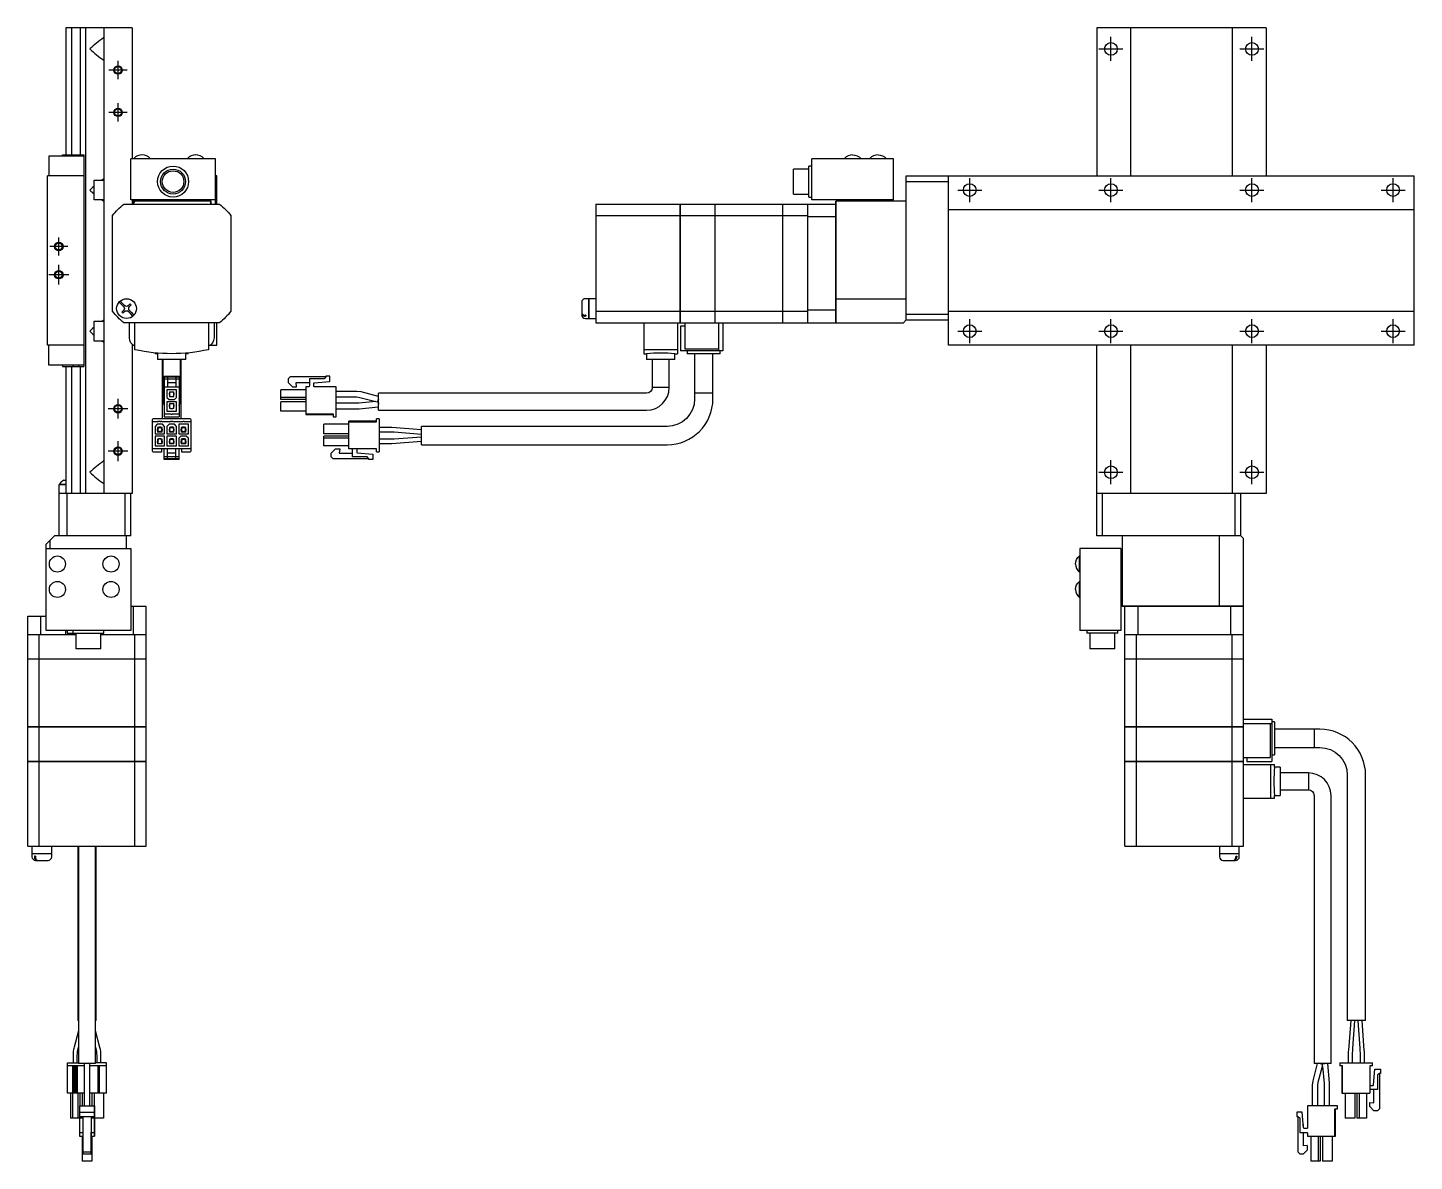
# Model space of a CAD drawing. Extents: x 0 to 999, y -8 to 586.
# Drawn here: x 507.3 to 998.6, y 98.1 to 499.7 of the extents above; entities that cross this region are included whole.
import ezdxf

# ---------------------------------------------------------------- set-up
doc = ezdxf.new("R2010")
doc.units = 0
doc.header["$LTSCALE"] = 0.5
doc.linetypes.add('CENTER', pattern=[50.8, 31.75, -6.35, 6.35, -6.35])
for name, color, linetype in [('MSM_CENTER', 1, 'CENTER'), ('MSM_CONTINUOUS', 7, 'CONTINUOUS'), ('MSM_NARROW', 5, 'CONTINUOUS')]:
    doc.layers.add(name, color=color, linetype=linetype)

msp = doc.modelspace()

# ---------------------------------------------------------------- linework, layer by layer
at = {"layer": 'MSM_CENTER'}
for p, q in [((891.1, 487.9), (891.1, 496.4)), ((941.1, 487.9), (941.1, 496.4)), ((886.85, 492.15), (895.35, 492.15)), ((936.85, 492.15), (945.35, 492.15)), ((539.33, 481.42), (539.33, 487.88)), ((542.55, 484.65), (536.1, 484.65)), ((539.33, 466.42), (539.33, 472.88)), ((542.55, 469.65), (536.1, 469.65)), ((836.85, 442.15), (845.35, 442.15)), ((841.1, 437.9), (841.1, 446.4)), ((886.85, 442.15), (895.35, 442.15)), ((891.1, 437.9), (891.1, 446.4)), ((936.85, 442.15), (945.35, 442.15)), ((941.1, 437.9), (941.1, 446.4)), ((986.85, 442.15), (995.35, 442.15)), ((991.1, 437.9), (991.1, 446.4)), ((518.33, 418.92), (518.33, 425.38)), ((521.55, 422.15), (515.1, 422.15)), ((518.33, 408.65), (518.33, 415.65)), ((521.83, 412.15), (514.83, 412.15)), ((841.1, 387.9), (841.1, 396.4)), ((891.1, 387.9), (891.1, 396.4)), ((941.1, 387.9), (941.1, 396.4)), ((991.1, 387.9), (991.1, 396.4)), ((836.85, 392.15), (845.35, 392.15)), ((886.85, 392.15), (895.35, 392.15)), ((936.85, 392.15), (945.35, 392.15)), ((986.85, 392.15), (995.35, 392.15)), ((542.83, 364.65), (535.83, 364.65)), ((539.33, 361.15), (539.33, 368.15)), ((542.83, 349.65), (535.83, 349.65)), ((539.33, 346.15), (539.33, 353.15)), ((891.1, 337.9), (891.1, 346.4)), ((941.1, 337.9), (941.1, 346.4)), ((886.85, 342.15), (895.35, 342.15)), ((936.85, 342.15), (945.35, 342.15))]:
    msp.add_line(p, q, dxfattribs=at)
at = {"layer": 'MSM_CONTINUOUS'}
for p, q in [((520.83, 499.65), (520.83, 454.65)), ((544.33, 499.65), (520.83, 499.65)), ((522.79, 499.65), (522.79, 454.65)), ((525.86, 499.65), (525.86, 454.65)), ((527.83, 499.65), (527.83, 334.65)), ((534.33, 499.65), (534.33, 334.65)), ((544.33, 499.65), (544.33, 453.15)), ((886.1, 499.65), (886.1, 447.15)), ((946.1, 499.65), (886.1, 499.65)), ((898.1, 499.65), (898.1, 447.15)), ((934.1, 499.65), (934.1, 447.15)), ((946.1, 499.65), (946.1, 447.15)), ((534.33, 495.89), (534.2, 496.05)), ((534.33, 488.41), (534.2, 488.25)), ((514.83, 454.15), (514.83, 447.15)), ((527.23, 454.15), (514.83, 454.15)), ((519.63, 454.65), (527.23, 454.65)), ((519.63, 454.15), (519.63, 454.65)), ((523.3, 454.15), (523.3, 454.65)), ((525.35, 454.15), (525.35, 454.65)), ((527.23, 454.65), (527.23, 447.15)), ((543.83, 438.65), (543.83, 453.15)), ((573.83, 453.15), (543.83, 453.15)), ((544.98, 453.31), (550.68, 453.31)), ((544.98, 453.31), (544.98, 453.15)), ((550.68, 453.15), (550.68, 453.31)), ((563.98, 453.31), (569.68, 453.31)), ((563.98, 453.31), (563.98, 453.15)), ((569.68, 453.15), (569.68, 453.31)), ((573.83, 437.15), (573.83, 453.15)), ((814.1, 453.15), (785.1, 453.15)), ((785.1, 438.65), (785.1, 453.15)), ((796.75, 453.31), (802.45, 453.31)), ((796.75, 453.31), (796.75, 453.15)), ((802.45, 453.15), (802.45, 453.31)), ((805.75, 453.31), (811.45, 453.31)), ((805.75, 453.31), (805.75, 453.15)), ((811.45, 453.15), (811.45, 453.31)), ((814.1, 438.65), (814.1, 453.15)), ((527.33, 447.15), (514.33, 447.15)), ((514.33, 387.15), (514.33, 447.15)), ((527.33, 387.15), (527.33, 447.15)), ((574.33, 447.15), (573.83, 447.15)), ((574.33, 437.15), (574.33, 447.15)), ((778.6, 440.73), (778.6, 449.58)), ((784.1, 449.58), (778.6, 449.58)), ((784.1, 439.65), (784.1, 450.65)), ((785.1, 450.65), (784.1, 450.65)), ((818.6, 396.15), (818.6, 447.15)), ((818.6, 447.15), (998.6, 447.15)), ((833.6, 387.15), (833.6, 447.15)), ((998.6, 387.15), (998.6, 447.15)), ((530.83, 438.65), (530.83, 445.65)), ((530.83, 445.65), (534.33, 445.65)), ((534.33, 445.89), (534.2, 446.05)), ((818.6, 445.15), (833.6, 445.15)), ((534.33, 438.65), (530.83, 438.65)), ((534.33, 438.41), (534.2, 438.25)), ((573.83, 438.65), (543.83, 438.65)), ((544.33, 438.65), (544.33, 437.15)), ((544.83, 437.65), (544.33, 437.15)), ((544.83, 438.65), (544.83, 437.15)), ((545.33, 438.15), (544.83, 437.65)), ((545.33, 438.65), (545.33, 438.15)), ((572.33, 438.15), (545.33, 438.15)), ((547.83, 438.65), (547.83, 438.15)), ((550.33, 438.65), (550.33, 438.15)), ((564.33, 438.65), (564.33, 438.15)), ((566.83, 438.65), (566.83, 438.15)), ((569.33, 438.65), (569.33, 438.15)), ((572.23, 437.15), (572.23, 438.15)), ((572.33, 437.15), (572.33, 438.15)), ((778.6, 440.73), (784.1, 440.73)), ((784.1, 439.65), (785.1, 439.65)), ((814.1, 438.65), (785.1, 438.65)), ((818.6, 438.15), (793.6, 438.15)), ((793.6, 438.15), (793.6, 395.15)), ((793.7, 403.65), (793.7, 438.15)), ((796.71, 438.65), (796.71, 438.15)), ((798.15, 438.65), (798.15, 438.15)), ((801.04, 438.65), (801.04, 438.15)), ((802.48, 438.65), (802.48, 438.15)), ((805.71, 438.65), (805.71, 438.15)), ((807.15, 438.65), (807.15, 438.15)), ((810.04, 438.65), (810.04, 438.15)), ((811.48, 438.65), (811.48, 438.15)), ((537.33, 399.18), (537.33, 433.12)), ((541.35, 437.15), (575.3, 437.15)), ((579.33, 433.12), (579.33, 399.18)), ((708.6, 437.15), (738.55, 437.15)), ((708.6, 437.15), (708.6, 395.15)), ((708.6, 433.12), (738.55, 433.12)), ((738.55, 395.15), (738.55, 437.15)), ((738.55, 437.1), (738.6, 437.1)), ((738.55, 432.87), (738.6, 432.87)), ((738.6, 437.15), (750.85, 437.15)), ((738.6, 395.15), (738.6, 437.15)), ((738.6, 433.12), (750.85, 433.12)), ((750.85, 395.15), (750.85, 437.15)), ((750.85, 437.1), (750.9, 437.1)), ((750.85, 432.87), (750.9, 432.87)), ((750.9, 437.15), (774.85, 437.15)), ((750.9, 395.15), (750.9, 437.15)), ((750.9, 433.12), (774.85, 433.12)), ((774.85, 395.15), (774.85, 437.15)), ((774.85, 437.1), (774.9, 437.1)), ((774.85, 432.87), (774.9, 432.87)), ((774.9, 437.15), (793.6, 437.15)), ((774.9, 395.15), (774.9, 437.15)), ((774.9, 433.12), (783.6, 433.12)), ((783.6, 437.15), (783.6, 395.15)), ((793.6, 432.65), (783.6, 432.65)), ((998.6, 435.15), (833.6, 435.15)), ((706.05, 403.65), (704.9, 403.65)), ((706.05, 403.65), (706.05, 396.65)), ((706.1, 403.6), (706.05, 403.6)), ((706.1, 403.65), (706.1, 396.65)), ((708.6, 403.65), (706.1, 403.65)), ((793.6, 403.68), (793.69, 403.64)), ((793.69, 403.64), (793.7, 403.65)), ((793.69, 395.16), (793.69, 403.64)), ((793.7, 403.65), (818.6, 403.65)), ((541.26, 400.86), (539.68, 402.44)), ((540.03, 402.8), (541.62, 401.21)), ((540.66, 398.84), (541.26, 399.45)), ((541.02, 398.49), (540.66, 398.84)), ((541.62, 399.09), (541.02, 398.49)), ((543.03, 401.21), (543.63, 401.81)), ((543.69, 398.43), (543.03, 399.09)), ((543.99, 401.46), (543.39, 400.86)), ((543.39, 399.45), (544.05, 398.78)), ((543.63, 401.81), (543.99, 401.46)), ((544.62, 397.51), (543.69, 398.43)), ((544.05, 398.78), (544.97, 397.86)), ((703.6, 402.35), (703.6, 397.95)), ((708.6, 399.18), (738.55, 399.18)), ((738.55, 399.44), (738.6, 399.44)), ((738.6, 399.18), (750.85, 399.18)), ((750.85, 399.44), (750.9, 399.44)), ((750.9, 399.18), (774.85, 399.18)), ((774.85, 399.44), (774.9, 399.44)), ((774.9, 399.18), (783.6, 399.18)), ((783.6, 399.65), (793.6, 399.65)), ((818.6, 398.15), (833.6, 398.15)), ((998.6, 399.15), (833.6, 399.15)), ((530.83, 388.65), (530.83, 395.65)), ((530.83, 395.65), (534.33, 395.65)), ((534.33, 395.89), (534.2, 396.05)), ((575.3, 395.15), (541.35, 395.15)), ((543.33, 389.73), (543.33, 395.15)), ((545.33, 385.58), (545.33, 395.15)), ((571.33, 395.15), (571.33, 385.58)), ((573.33, 395.15), (573.33, 389.73)), ((574.33, 387.15), (574.33, 395.15)), ((705.1, 397.86), (704.9, 397.86)), ((705.1, 397.51), (704.9, 397.51)), ((704.9, 396.65), (706.05, 396.65)), ((705.1, 397.86), (705.1, 397.51)), ((706.05, 396.7), (706.1, 396.7)), ((706.1, 396.65), (708.6, 396.65)), ((708.6, 395.15), (738.55, 395.15)), ((725.6, 395.15), (725.6, 384.16)), ((737.6, 395.15), (737.6, 384.16)), ((738.55, 395.2), (738.6, 395.2)), ((738.6, 395.15), (774.85, 395.15)), ((740.1, 393.95), (738.6, 393.95)), ((738.6, 393.95), (738.6, 385.15)), ((740.1, 395.15), (740.1, 385.75)), ((750.85, 395.2), (750.9, 395.2)), ((752.1, 395.15), (752.1, 385.15)), ((753.6, 395.15), (753.6, 385.15)), ((774.85, 395.2), (774.9, 395.2)), ((774.9, 395.15), (793.6, 395.15)), ((793.69, 395.16), (793.6, 395.25)), ((793.7, 395.15), (793.69, 395.16)), ((793.7, 395.15), (817.6, 395.15)), ((818.6, 396.15), (817.6, 395.15)), ((818.6, 396.15), (833.6, 396.15)), ((534.33, 388.65), (530.83, 388.65)), ((534.33, 388.41), (534.2, 388.25)), ((527.33, 387.15), (514.33, 387.15)), ((514.83, 380.15), (514.83, 387.15)), ((527.23, 387.15), (527.23, 379.65)), ((544.33, 387.5), (544.33, 334.65)), ((544.33, 387.15), (544.8, 387.15)), ((552.51, 384.44), (552.51, 384.15)), ((553.33, 384.15), (552.51, 384.15)), ((553.33, 384.37), (553.33, 382.15)), ((563.33, 382.15), (563.33, 384.37)), ((564.15, 384.15), (563.33, 384.15)), ((564.15, 384.15), (564.15, 384.44)), ((571.85, 387.15), (574.33, 387.15)), ((737.6, 385.58), (725.6, 385.58)), ((725.6, 384.16), (726.6, 384.16)), ((726.6, 384.16), (726.6, 382.15)), ((736.6, 384.16), (737.6, 384.16)), ((736.6, 382.15), (736.6, 384.16)), ((753.6, 385.15), (738.6, 385.15)), ((752.1, 385.75), (740.1, 385.75)), ((741.03, 385.15), (741.03, 384.15)), ((752.67, 384.15), (741.03, 384.15)), ((743.6, 384.15), (743.6, 368.15)), ((750.1, 368.15), (750.1, 384.15)), ((752.67, 384.15), (752.67, 385.15)), ((998.6, 387.15), (833.6, 387.15)), ((886.1, 319.65), (886.1, 387.15)), ((898.1, 387.15), (898.1, 334.65)), ((934.1, 387.15), (934.1, 334.65)), ((946.1, 387.15), (946.1, 334.65)), ((527.23, 380.15), (514.83, 380.15)), ((519.63, 380.15), (519.63, 379.65)), ((519.63, 379.65), (527.23, 379.65)), ((520.83, 379.65), (520.83, 334.65)), ((522.79, 379.65), (522.79, 334.65)), ((523.3, 380.15), (523.3, 379.65)), ((525.35, 380.15), (525.35, 379.65)), ((525.86, 379.65), (525.86, 334.65)), ((563.33, 382.15), (553.33, 382.15)), ((555.08, 361.05), (555.08, 382.15)), ((555.33, 367.15), (555.33, 382.15)), ((561.33, 382.15), (561.33, 367.15)), ((561.58, 382.15), (561.58, 361.05)), ((736.6, 382.15), (726.6, 382.15)), ((728.6, 382.15), (728.6, 372.15)), ((734.6, 372.15), (734.6, 382.15)), ((555.62, 376.25), (561.02, 376.25)), ((555.62, 376.25), (555.62, 361.85)), ((555.62, 375.95), (561.02, 375.95)), ((555.62, 375.25), (561.02, 375.25)), ((556.82, 375.95), (556.82, 372.45)), ((556.82, 373.95), (559.82, 373.95)), ((559.82, 375.95), (559.82, 372.45)), ((561.02, 376.25), (561.02, 361.85)), ((600.3, 375.95), (599.6, 375.25)), ((599.6, 375.25), (599.6, 373.95)), ((599.6, 373.95), (601.1, 372.45)), ((599.6, 373.95), (601.1, 372.45)), ((612.9, 375.95), (600.3, 375.95)), ((602.47, 373.95), (607.15, 373.95)), ((602.6, 372.45), (602.47, 373.95)), ((602.47, 373.95), (607.15, 373.95)), ((607.15, 375.25), (607.15, 372.75)), ((612.4, 375.25), (607.15, 375.25)), ((608.65, 372.75), (608.65, 373.65)), ((608.83, 373.85), (614.4, 374.34)), ((608.83, 373.85), (614.4, 374.34)), ((608.83, 373.85), (609.98, 373.95)), ((608.83, 373.85), (609.98, 373.95)), ((609.98, 373.95), (609.98, 373.95)), ((612.9, 375.95), (612.4, 375.25)), ((612.9, 376.25), (612.9, 375.95)), ((614.4, 376.25), (612.9, 376.25)), ((614.4, 374.34), (614.4, 376.25)), ((555.33, 370.15), (555.08, 370.15)), ((555.62, 372.15), (555.33, 372.15)), ((555.62, 372.45), (561.02, 372.45)), ((556.63, 371.35), (556.63, 368.7)), ((560.03, 371.35), (556.63, 371.35)), ((556.63, 368.7), (557.38, 367.95)), ((557.43, 370.2), (557.43, 369.7)), ((557.58, 370.2), (557.43, 370.2)), ((557.43, 369.7), (557.58, 369.7)), ((557.53, 370.7), (559.13, 370.7)), ((557.53, 370.7), (557.53, 370.2)), ((557.53, 369.7), (557.53, 369.05)), ((557.53, 369.05), (557.85, 369.05)), ((557.58, 370.7), (557.58, 369.33)), ((557.58, 369.33), (557.95, 368.95)), ((557.95, 368.95), (558.7, 368.95)), ((558.7, 368.95), (559.08, 369.33)), ((558.8, 369.05), (559.13, 369.05)), ((559.08, 369.33), (559.08, 370.7)), ((559.08, 370.2), (559.23, 370.2)), ((559.08, 369.7), (559.23, 369.7)), ((559.13, 370.2), (559.13, 370.7)), ((559.13, 369.05), (559.13, 369.7)), ((559.23, 369.7), (559.23, 370.2)), ((559.28, 367.95), (560.03, 368.7)), ((560.03, 368.7), (560.03, 371.35)), ((561.33, 372.15), (561.02, 372.15)), ((561.58, 370.15), (561.33, 370.15)), ((597, 367.95), (597, 371.35)), ((605.9, 371.35), (597, 371.35)), ((605.9, 368.7), (597, 368.7)), ((601.1, 372.45), (602.6, 372.45)), ((601.1, 372.45), (602.6, 372.45)), ((606.85, 372.45), (605.9, 372.45)), ((605.9, 372.45), (605.9, 362.85)), ((616.6, 372.45), (608.95, 372.45)), ((616.6, 361.85), (616.6, 372.45)), ((623.96, 370.83), (616.6, 370.83)), ((616.6, 368.83), (623.96, 368.83)), ((625.47, 370.63), (623.96, 370.83)), ((623.96, 368.83), (624.97, 368.7)), ((624.97, 368.7), (630.65, 367.22)), ((631.6, 369.04), (625.47, 370.63)), ((631.6, 364.15), (631.6, 370.15)), ((726.6, 370.15), (631.6, 370.15)), ((734.6, 372.15), (728.6, 372.15)), ((750.1, 370.15), (743.6, 370.15)), ((556.63, 367.15), (556.63, 363.75)), ((560.03, 367.15), (556.63, 367.15)), ((556.63, 363.75), (560.03, 363.75)), ((557.38, 367.95), (559.28, 367.95)), ((557.58, 366), (557.43, 366)), ((557.43, 366), (557.43, 365.5)), ((557.43, 365.5), (557.58, 365.5)), ((557.53, 366.5), (559.13, 366.5)), ((557.53, 366.5), (557.53, 366)), ((557.53, 365.5), (557.53, 364.85)), ((557.53, 364.85), (557.85, 364.85)), ((557.58, 366.5), (557.58, 365.13)), ((557.58, 365.13), (557.95, 364.75)), ((557.95, 364.75), (558.7, 364.75)), ((558.7, 364.75), (559.08, 365.13)), ((558.8, 364.85), (559.13, 364.85)), ((559.08, 365.13), (559.08, 366.5)), ((559.08, 366), (559.23, 366)), ((559.08, 365.5), (559.23, 365.5)), ((559.13, 366), (559.13, 366.5)), ((559.13, 364.85), (559.13, 365.5)), ((559.23, 365.5), (559.23, 366)), ((560.03, 363.75), (560.03, 367.15)), ((605.9, 367.95), (597, 367.95)), ((605.9, 367.95), (597, 367.95)), ((597, 363.75), (597, 367.15)), ((605.9, 367.15), (597, 367.15)), ((605.9, 363.75), (597, 363.75)), ((605.9, 363.75), (597, 363.75)), ((624.5, 366.63), (616.6, 366.63)), ((616.6, 364.63), (624.5, 364.63)), ((624.6, 366.63), (624.5, 366.63)), ((624.5, 364.63), (624.79, 364.64)), ((630.65, 367.22), (624.6, 366.63)), ((624.79, 364.64), (631.6, 365.3)), ((630.65, 367.22), (631.38, 367.16)), ((631.6, 368), (631.38, 367.16)), ((631.41, 367.29), (631.38, 367.16)), ((631.38, 367.16), (631.41, 367.29)), ((631.41, 367.29), (631.6, 368)), ((631.5, 367.3), (631.41, 367.29)), ((631.5, 367.3), (631.6, 366.3)), ((631.6, 364.15), (726.6, 364.15)), ((551.43, 360.75), (551.43, 349.75)), ((553.33, 360.05), (551.43, 360.05)), ((564.93, 361.05), (551.73, 361.05)), ((553.18, 359.15), (552.43, 358.4)), ((555.08, 359.15), (553.18, 359.15)), ((553.88, 360.05), (553.83, 360.05)), ((554.43, 360.05), (554.38, 360.05)), ((557.8, 360.05), (554.93, 360.05)), ((555.83, 358.4), (555.08, 359.15)), ((555.62, 362.85), (558.08, 362.85)), ((555.62, 361.85), (561.02, 361.85)), ((557.38, 359.15), (556.63, 358.4)), ((559.28, 359.15), (557.38, 359.15)), ((558.35, 360.05), (558.3, 360.05)), ((558.58, 362.85), (561.02, 362.85)), ((562.28, 360.05), (558.85, 360.05)), ((560.03, 358.4), (559.28, 359.15)), ((564.23, 359.15), (560.83, 359.15)), ((560.83, 359.15), (560.83, 355.75)), ((565.23, 360.05), (562.78, 360.05)), ((564.23, 355.75), (564.23, 359.15)), ((565.23, 349.75), (565.23, 360.75)), ((605.9, 362.85), (615.6, 362.85)), ((605.9, 362.85), (615.6, 362.85)), ((605.9, 362.85), (605.9, 362.6)), ((605.9, 362.6), (615.6, 362.6)), ((621.15, 359.15), (612.25, 359.15)), ((612.25, 355.75), (612.25, 359.15)), ((615.6, 362.85), (615.6, 361.85)), ((615.6, 361.85), (616.6, 361.85)), ((615.6, 361.85), (616.6, 361.85)), ((621.15, 350.45), (621.15, 360.3)), ((630.85, 360.3), (621.15, 360.3)), ((621.15, 360.05), (630.85, 360.05)), ((631.85, 361.05), (630.85, 361.05)), ((630.85, 360.05), (630.85, 361.05)), ((631.85, 361.05), (631.85, 349.45)), ((552.43, 358.4), (552.43, 355.75)), ((552.43, 355.75), (555.83, 355.75)), ((552.43, 354.95), (552.43, 351.55)), ((555.83, 354.95), (552.43, 354.95)), ((553.38, 357.4), (553.23, 357.4)), ((553.23, 357.4), (553.23, 356.9)), ((553.23, 356.9), (553.38, 356.9)), ((553.65, 358.05), (553.33, 358.05)), ((553.33, 358.05), (553.33, 357.4)), ((553.33, 356.9), (553.33, 356.4)), ((554.93, 356.4), (553.33, 356.4)), ((553.65, 353.85), (553.33, 353.85)), ((553.33, 353.85), (553.33, 353.2)), ((553.65, 358.05), (553.38, 357.78)), ((553.38, 357.78), (553.38, 356.4)), ((553.75, 353.95), (553.38, 353.58)), ((553.75, 358.15), (553.65, 358.05)), ((554.5, 358.15), (553.75, 358.15)), ((554.5, 353.95), (553.75, 353.95)), ((554.44, 356.4), (553.91, 356.56)), ((554.34, 358), (554.79, 357.86)), ((554.88, 357.78), (554.5, 358.15)), ((554.88, 353.58), (554.5, 353.95)), ((554.93, 358.05), (554.6, 358.05)), ((554.93, 353.85), (554.6, 353.85)), ((554.88, 356.4), (554.88, 357.78)), ((555.03, 357.4), (554.88, 357.4)), ((555.03, 356.9), (554.88, 356.9)), ((554.93, 357.4), (554.93, 358.05)), ((554.93, 356.4), (554.93, 356.9)), ((554.93, 353.2), (554.93, 353.85)), ((555.03, 356.9), (555.03, 357.4)), ((555.83, 355.75), (555.83, 358.4)), ((555.83, 351.55), (555.83, 354.95)), ((556.63, 358.4), (556.63, 355.75)), ((556.63, 355.75), (560.03, 355.75)), ((560.03, 354.95), (556.63, 354.95)), ((556.63, 354.95), (556.63, 351.55)), ((557.58, 357.4), (557.43, 357.4)), ((557.43, 357.4), (557.43, 356.9)), ((557.43, 356.9), (557.58, 356.9)), ((557.85, 358.05), (557.53, 358.05)), ((557.53, 358.05), (557.53, 357.4)), ((557.53, 356.9), (557.53, 356.4)), ((559.13, 356.4), (557.53, 356.4)), ((557.53, 353.85), (557.53, 353.2)), ((557.85, 353.85), (557.53, 353.85)), ((557.85, 358.05), (557.58, 357.78)), ((557.58, 357.78), (557.58, 356.4)), ((557.58, 356.4), (557.58, 356.48)), ((557.95, 353.95), (557.58, 353.58)), ((557.95, 358.15), (557.85, 358.05)), ((558.7, 358.15), (557.95, 358.15)), ((558.7, 353.95), (557.95, 353.95)), ((559.08, 357.78), (558.7, 358.15)), ((558.8, 353.85), (558.7, 353.95)), ((559.13, 358.05), (558.8, 358.05)), ((559.08, 353.58), (558.8, 353.85)), ((559.13, 353.85), (558.8, 353.85)), ((559.07, 356.4), (559.08, 356.48)), ((559.08, 356.4), (559.08, 357.78)), ((559.23, 357.4), (559.08, 357.4)), ((559.23, 356.9), (559.08, 356.9)), ((559.13, 357.4), (559.13, 358.05)), ((559.13, 356.4), (559.13, 356.9)), ((559.13, 353.2), (559.13, 353.85)), ((559.23, 356.9), (559.23, 357.4)), ((560.03, 355.75), (560.03, 358.4)), ((560.03, 351.55), (560.03, 354.95)), ((560.83, 355.75), (564.23, 355.75)), ((561.58, 354.95), (560.83, 354.2)), ((560.83, 354.2), (560.83, 351.55)), ((563.48, 354.95), (561.58, 354.95)), ((561.63, 357.4), (561.63, 356.9)), ((561.78, 357.4), (561.63, 357.4)), ((561.63, 356.9), (561.78, 356.9)), ((562.05, 358.05), (561.73, 358.05)), ((561.73, 358.05), (561.73, 357.4)), ((561.73, 356.9), (561.73, 356.4)), ((563.33, 356.4), (561.73, 356.4)), ((562.05, 353.85), (561.73, 353.85)), ((561.73, 353.85), (561.73, 353.2)), ((562.15, 358.15), (561.78, 357.78)), ((561.78, 357.78), (561.78, 356.4)), ((562.15, 353.95), (561.78, 353.58)), ((562.31, 358), (561.86, 357.86)), ((562.9, 358.15), (562.15, 358.15)), ((562.9, 353.95), (562.15, 353.95)), ((562.73, 353.8), (562.18, 353.95)), ((562.21, 356.4), (562.74, 356.56)), ((563.28, 357.78), (562.9, 358.15)), ((563.28, 353.58), (562.9, 353.95)), ((563.33, 358.05), (563, 358.05)), ((563.33, 353.85), (563, 353.85)), ((563.28, 356.4), (563.28, 357.78)), ((563.43, 357.4), (563.28, 357.4)), ((563.43, 356.9), (563.28, 356.9)), ((563.33, 357.4), (563.33, 358.05)), ((563.33, 356.4), (563.33, 356.9)), ((563.33, 353.2), (563.33, 353.85)), ((563.43, 356.9), (563.43, 357.4)), ((564.23, 354.2), (563.48, 354.95)), ((564.23, 351.55), (564.23, 354.2)), ((621.15, 355.75), (612.25, 355.75)), ((612.25, 351.55), (612.25, 354.95)), ((621.15, 354.95), (612.25, 354.95)), ((621.15, 354.2), (612.25, 354.2)), ((635.45, 358.03), (631.85, 358.03)), ((631.85, 356.53), (634.47, 356.53)), ((634.48, 353.83), (631.85, 353.83)), ((634.47, 356.53), (637.11, 356.43)), ((637.11, 353.92), (634.48, 353.83)), ((646.85, 357.16), (636.3, 357.99)), ((637.11, 356.43), (646.79, 355.66)), ((646.79, 354.65), (637.11, 353.92)), ((646.79, 354.65), (646.85, 354.63)), ((646.85, 351.9), (646.85, 358.4)), ((733.85, 358.4), (646.85, 358.4)), ((565.23, 350.45), (551.43, 350.45)), ((551.73, 349.45), (554.83, 349.45)), ((552.43, 351.55), (555.83, 351.55)), ((553.38, 353.2), (553.23, 353.2)), ((553.23, 353.2), (553.23, 352.7)), ((553.23, 352.7), (553.38, 352.7)), ((553.33, 352.7), (553.33, 352.2)), ((554.93, 352.2), (553.33, 352.2)), ((553.38, 353.58), (553.38, 352.2)), ((554.83, 349.45), (554.83, 350.45)), ((554.88, 352.2), (554.88, 353.58)), ((555.03, 353.2), (554.88, 353.2)), ((555.03, 352.7), (554.88, 352.7)), ((554.93, 352.2), (554.93, 352.7)), ((555.03, 352.7), (555.03, 353.2)), ((555.62, 346.65), (555.62, 350.45)), ((556.63, 351.55), (560.03, 351.55)), ((556.82, 346.95), (556.82, 350.45)), ((559.82, 348.95), (556.82, 348.95)), ((557.43, 353.2), (557.43, 352.7)), ((557.58, 353.2), (557.43, 353.2)), ((557.43, 352.7), (557.58, 352.7)), ((557.53, 352.7), (557.53, 352.2)), ((559.13, 352.2), (557.53, 352.2)), ((557.58, 353.58), (557.58, 352.2)), ((559.08, 352.2), (559.08, 353.58)), ((559.23, 353.2), (559.08, 353.2)), ((559.23, 352.7), (559.08, 352.7)), ((559.13, 352.2), (559.13, 352.7)), ((559.23, 352.7), (559.23, 353.2)), ((559.82, 346.95), (559.82, 350.45)), ((560.83, 351.55), (564.23, 351.55)), ((561.02, 346.65), (561.02, 350.45)), ((561.78, 353.2), (561.63, 353.2)), ((561.63, 353.2), (561.63, 352.7)), ((561.63, 352.7), (561.78, 352.7)), ((561.73, 352.7), (561.73, 352.2)), ((563.33, 352.2), (561.73, 352.2)), ((561.78, 353.58), (561.78, 352.2)), ((561.78, 352.51), (562.32, 352.36)), ((561.83, 350.45), (561.83, 349.45)), ((561.83, 349.45), (564.93, 349.45)), ((563.28, 352.2), (563.28, 353.58)), ((563.43, 353.2), (563.28, 353.2)), ((563.43, 352.7), (563.28, 352.7)), ((563.33, 352.2), (563.33, 352.7)), ((563.43, 352.7), (563.43, 353.2)), ((621.15, 351.55), (612.25, 351.55)), ((614.85, 348.95), (616.35, 350.45)), ((614.85, 347.65), (614.85, 348.95)), ((616.35, 350.45), (617.85, 350.45)), ((617.85, 350.45), (617.72, 348.95)), ((617.72, 348.95), (622.4, 348.95)), ((630.85, 350.45), (621.15, 350.45)), ((622.4, 347.65), (622.4, 350.15)), ((623.9, 350.15), (623.9, 349.25)), ((624.08, 349.05), (629.65, 348.57)), ((630.85, 349.45), (630.85, 350.45)), ((630.85, 349.45), (631.85, 349.45)), ((631.85, 352.33), (635.47, 352.33)), ((636.28, 352.36), (646.85, 353.15)), ((646.85, 351.9), (733.85, 351.9)), ((534.33, 345.89), (534.2, 346.05)), ((561.02, 347.65), (555.62, 347.65)), ((561.02, 346.95), (555.62, 346.95)), ((561.02, 346.65), (555.62, 346.65)), ((615.55, 346.95), (614.85, 347.65)), ((628.15, 346.95), (615.55, 346.95)), ((627.65, 347.65), (622.4, 347.65)), ((628.15, 346.95), (627.65, 347.65)), ((628.15, 346.65), (628.15, 346.95)), ((629.65, 346.65), (628.15, 346.65)), ((629.65, 348.57), (629.65, 346.65)), ((520.83, 339.3), (520.12, 339.3)), ((520.83, 337.65), (518.33, 337.65)), ((518.33, 337.65), (518.33, 319.65)), ((544.33, 334.65), (518.33, 334.65)), ((520.83, 337.85), (518.47, 337.85)), ((518.47, 337.85), (518.47, 337.65)), ((521.33, 319.65), (521.33, 334.65)), ((534.33, 338.41), (534.2, 338.25)), ((541.83, 319.65), (541.83, 334.65)), ((543.83, 319.65), (543.83, 334.65)), ((946.1, 334.65), (886.1, 334.65)), ((888.1, 319.65), (888.1, 334.65)), ((935.1, 319.65), (935.1, 334.65)), ((937.1, 319.65), (937.1, 334.65)), ((515.33, 318.15), (516.83, 319.65)), ((543.83, 319.65), (516.83, 319.65)), ((542.33, 315.15), (542.33, 319.65)), ((937.1, 319.65), (886.1, 319.65)), ((895.1, 319.65), (895.1, 294.65)), ((929.6, 294.75), (929.6, 319.65)), ((937.1, 319.65), (938.1, 318.65)), ((513.83, 316.65), (515.33, 318.15)), ((513.83, 286.15), (513.83, 316.65)), ((513.83, 315.15), (543.83, 315.15)), ((515.33, 315.15), (515.33, 318.15)), ((543.83, 315.15), (543.83, 286.15)), ((894.6, 315.15), (880.1, 315.15)), ((880.1, 315.15), (880.1, 286.15)), ((894.6, 315.15), (894.6, 286.15)), ((938.1, 294.75), (938.1, 318.65)), ((879.94, 306.8), (879.94, 312.5)), ((880.1, 312.5), (879.94, 312.5)), ((894.6, 312.54), (895.1, 312.54)), ((894.6, 311.1), (895.1, 311.1)), ((879.94, 306.8), (880.1, 306.8)), ((894.6, 308.21), (895.1, 308.21)), ((894.6, 306.77), (895.1, 306.77)), ((879.94, 297.8), (879.94, 303.5)), ((880.1, 303.5), (879.94, 303.5)), ((894.6, 303.54), (895.1, 303.54)), ((894.6, 302.1), (895.1, 302.1)), ((879.94, 297.8), (880.1, 297.8)), ((894.6, 299.21), (895.1, 299.21)), ((894.6, 297.77), (895.1, 297.77)), ((507.33, 275.95), (507.33, 291.15)), ((507.33, 291.15), (513.83, 291.15)), ((511.83, 291.15), (511.83, 284.65)), ((549.33, 294.65), (543.83, 294.65)), ((544.83, 284.65), (544.83, 294.65)), ((549.33, 275.95), (549.33, 294.65)), ((929.6, 294.75), (895.1, 294.75)), ((938.1, 294.65), (895.1, 294.65)), ((896.1, 275.95), (896.1, 294.65)), ((900.6, 294.65), (900.6, 284.65)), ((929.57, 294.65), (929.61, 294.74)), ((929.61, 294.74), (929.6, 294.75)), ((938.09, 294.74), (929.61, 294.74)), ((933.6, 284.65), (933.6, 294.65)), ((938.1, 294.75), (938, 294.65)), ((938.1, 275.95), (938.1, 294.65)), ((543.83, 286.15), (513.83, 286.15)), ((520.83, 284.65), (520.83, 286.15)), ((521.33, 286.15), (521.33, 285.15)), ((521.33, 285.15), (534.33, 285.15)), ((523.33, 286.15), (523.33, 285.15)), ((524.4, 285.15), (524.4, 279.65)), ((533.25, 279.65), (533.25, 285.15)), ((534.33, 285.15), (534.33, 286.15)), ((894.6, 286.15), (880.1, 286.15)), ((882.6, 286.15), (882.6, 285.15)), ((893.6, 285.15), (882.6, 285.15)), ((883.67, 285.15), (883.67, 279.65)), ((892.52, 279.65), (892.52, 285.15)), ((893.6, 285.15), (893.6, 286.15)), ((507.33, 284.65), (524.4, 284.65)), ((511.35, 275.95), (511.35, 284.65)), ((533.25, 284.65), (549.33, 284.65)), ((545.3, 275.95), (545.3, 284.65)), ((896.1, 284.65), (938.1, 284.65)), ((900.13, 275.95), (900.13, 284.65)), ((934.07, 275.95), (934.07, 284.65)), ((549.33, 275.95), (507.33, 275.95)), ((507.33, 251.95), (507.33, 275.9)), ((549.33, 275.9), (507.33, 275.9)), ((507.38, 275.9), (507.38, 275.95)), ((511.35, 251.95), (511.35, 275.9)), ((511.61, 275.9), (511.61, 275.95)), ((533.25, 279.65), (524.4, 279.65)), ((545.04, 275.9), (545.04, 275.95)), ((545.3, 251.95), (545.3, 275.9)), ((549.28, 275.9), (549.28, 275.95)), ((549.33, 251.95), (549.33, 275.9)), ((892.52, 279.65), (883.67, 279.65)), ((938.1, 275.95), (896.1, 275.95)), ((896.1, 251.95), (896.1, 275.9)), ((938.1, 275.9), (896.1, 275.9)), ((896.15, 275.9), (896.15, 275.95)), ((900.13, 251.95), (900.13, 275.9)), ((900.38, 275.9), (900.38, 275.95)), ((933.81, 275.9), (933.81, 275.95)), ((934.07, 251.95), (934.07, 275.9)), ((938.05, 275.9), (938.05, 275.95)), ((938.1, 239.65), (938.1, 275.9)), ((549.33, 251.95), (507.33, 251.95)), ((507.33, 239.65), (507.33, 251.9)), ((549.33, 251.9), (507.33, 251.9)), ((507.38, 251.9), (507.38, 251.95)), ((511.35, 239.65), (511.35, 251.9)), ((511.61, 251.9), (511.61, 251.95)), ((545.04, 251.9), (545.04, 251.95)), ((545.3, 239.65), (545.3, 251.9)), ((549.28, 251.9), (549.28, 251.95)), ((549.33, 239.65), (549.33, 251.9)), ((938.1, 251.95), (896.1, 251.95)), ((896.1, 239.65), (896.1, 251.9)), ((938.1, 251.9), (896.1, 251.9)), ((896.15, 251.9), (896.15, 251.95)), ((900.13, 239.65), (900.13, 251.9)), ((900.38, 251.9), (900.38, 251.95)), ((933.81, 251.9), (933.81, 251.95)), ((934.07, 239.65), (934.07, 251.9)), ((938.05, 251.9), (938.05, 251.95)), ((938.1, 254.65), (948.1, 254.65)), ((938.1, 253.15), (948.1, 253.15)), ((947.5, 253.15), (947.5, 241.15)), ((948.1, 254.65), (948.1, 239.65)), ((949.1, 253.72), (948.1, 253.72)), ((949.1, 253.72), (949.1, 242.08)), ((965.1, 251.15), (949.1, 251.15)), ((963.1, 251.15), (963.1, 244.65)), ((938.1, 241.15), (947.5, 241.15)), ((939.3, 241.15), (939.3, 239.65)), ((948.1, 242.08), (949.1, 242.08)), ((949.1, 244.65), (965.1, 244.65)), ((549.33, 239.65), (507.33, 239.65)), ((507.33, 209.65), (507.33, 239.6)), ((549.33, 239.6), (507.33, 239.6)), ((507.38, 239.6), (507.38, 239.65)), ((511.35, 209.65), (511.35, 239.6)), ((511.61, 239.6), (511.61, 239.65)), ((545.04, 239.6), (545.04, 239.65)), ((545.3, 209.65), (545.3, 239.6)), ((549.28, 239.6), (549.28, 239.65)), ((549.33, 209.65), (549.33, 239.6)), ((938.1, 239.65), (896.1, 239.65)), ((896.1, 209.65), (896.1, 239.6)), ((938.1, 239.6), (896.1, 239.6)), ((896.15, 239.6), (896.15, 239.65)), ((900.13, 209.65), (900.13, 239.6)), ((900.38, 239.6), (900.38, 239.65)), ((933.81, 239.6), (933.81, 239.65)), ((934.07, 209.65), (934.07, 239.6)), ((938.05, 239.6), (938.05, 239.65)), ((938.1, 209.65), (938.1, 239.6)), ((938.1, 238.65), (949.09, 238.65)), ((939.3, 239.65), (948.1, 239.65)), ((947.67, 238.65), (947.67, 226.65)), ((949.09, 237.65), (949.09, 238.65)), ((951.1, 237.65), (949.09, 237.65)), ((951.1, 237.65), (951.1, 227.65)), ((961.1, 235.65), (951.1, 235.65)), ((961.1, 235.65), (961.1, 229.65)), ((974.85, 234.9), (974.85, 147.9)), ((981.35, 147.9), (981.35, 234.9)), ((938.1, 226.65), (949.09, 226.65)), ((949.09, 226.65), (949.09, 227.65)), ((949.09, 227.65), (951.1, 227.65)), ((951.1, 229.65), (961.1, 229.65)), ((963.1, 227.65), (963.1, 132.65)), ((969.1, 132.65), (969.1, 227.65)), ((507.33, 209.65), (549.33, 209.65)), ((508.83, 209.65), (508.83, 207.15)), ((508.83, 207.15), (515.83, 207.15)), ((508.83, 207.1), (515.83, 207.1)), ((508.83, 207.1), (508.83, 205.95)), ((508.88, 207.15), (508.88, 207.1)), ((515.78, 207.1), (515.78, 207.15)), ((515.83, 207.15), (515.83, 209.65)), ((515.83, 205.95), (515.83, 207.1)), ((525.08, 209.65), (525.08, 147.9)), ((525.33, 209.65), (525.33, 132.65)), ((531.33, 132.65), (531.33, 209.65)), ((531.58, 147.9), (531.58, 209.65)), ((896.1, 209.65), (938.1, 209.65)), ((929.6, 209.65), (929.6, 207.15)), ((929.6, 207.15), (936.6, 207.15)), ((929.6, 207.1), (936.6, 207.1)), ((929.6, 207.1), (929.6, 205.95)), ((929.65, 207.15), (929.65, 207.1)), ((936.55, 207.1), (936.55, 207.15)), ((936.6, 207.15), (936.6, 209.65)), ((936.6, 205.95), (936.6, 207.1)), ((509.68, 206.15), (509.68, 205.95)), ((510.03, 206.15), (509.68, 206.15)), ((510.03, 206.15), (510.03, 205.95)), ((510.13, 204.65), (514.53, 204.65)), ((930.9, 204.65), (935.3, 204.65)), ((935.39, 206.15), (935.74, 206.15)), ((935.39, 206.15), (935.39, 205.95)), ((935.74, 206.15), (935.74, 205.95)), ((525.33, 147.9), (525.08, 147.9)), ((531.58, 147.9), (531.33, 147.9)), ((981.35, 147.9), (974.85, 147.9)), ((976.09, 147.9), (975.26, 137.36)), ((976.82, 138.17), (977.59, 147.84)), ((978.6, 147.85), (978.62, 147.9)), ((978.6, 147.85), (979.33, 138.16)), ((980.89, 137.33), (980.1, 147.9)), ((525.33, 144.27), (523.76, 138.42)), ((532.9, 138.41), (531.33, 144.27)), ((525.2, 138.03), (525.33, 138.48)), ((531.33, 138.48), (531.45, 138.03)), ((976.72, 135.53), (976.82, 138.17)), ((979.33, 138.16), (979.42, 135.54)), ((521.43, 122.2), (521.43, 132.9)), ((521.43, 132.9), (525.33, 132.9)), ((523.38, 135.53), (523.38, 132.9)), ((524.88, 132.9), (524.88, 135.53)), ((531.33, 132.65), (525.33, 132.65)), ((527.33, 132.65), (527.33, 126.27)), ((529.33, 126.27), (529.33, 132.65)), ((529.33, 125.75), (529.33, 132.65)), ((535.23, 132.9), (531.33, 132.9)), ((531.78, 135.54), (531.78, 132.9)), ((533.28, 132.9), (533.28, 135.54)), ((535.23, 122.2), (535.23, 132.9)), ((964.21, 132.65), (962.62, 126.53)), ((969.1, 132.65), (963.1, 132.65)), ((965.25, 132.65), (966.09, 132.43)), ((965.96, 132.47), (965.25, 132.65)), ((965.95, 132.56), (966.95, 132.65)), ((968.61, 125.84), (967.95, 132.65)), ((972.2, 132.9), (983.8, 132.9)), ((972.2, 132.9), (972.2, 131.9)), ((975.22, 136.51), (975.22, 132.9)), ((976.72, 132.9), (976.72, 135.53)), ((979.42, 135.54), (979.42, 132.9)), ((980.92, 132.9), (980.92, 136.53)), ((983.8, 131.9), (983.8, 132.9)), ((527.33, 131.9), (521.43, 131.9)), ((523.33, 122.2), (523.33, 131.9)), ((523.83, 122.2), (523.83, 131.9)), ((523.88, 122.2), (523.88, 131.9)), ((524.38, 122.2), (524.38, 131.9)), ((524.43, 122.2), (524.43, 131.9)), ((524.93, 122.2), (524.93, 131.9)), ((535.23, 131.9), (529.33, 131.9)), ((532.28, 122.2), (532.28, 131.9)), ((532.78, 122.2), (532.78, 131.9)), ((964.55, 126.02), (966.03, 131.71)), ((965.95, 132.56), (965.96, 132.47)), ((965.96, 132.47), (966.09, 132.43)), ((966.09, 132.43), (965.96, 132.47)), ((966.03, 131.71), (966.09, 132.43)), ((966.03, 131.71), (966.62, 125.65)), ((973.2, 131.9), (972.2, 131.9)), ((972.95, 131.9), (972.95, 122.2)), ((973.2, 122.2), (973.2, 131.9)), ((983.8, 131.9), (982.8, 131.9)), ((982.8, 131.9), (982.8, 122.2)), ((984.2, 125.14), (984.68, 130.7)), ((984.68, 130.7), (986.6, 130.7)), ((986.3, 129.2), (985.6, 128.7)), ((985.6, 128.7), (985.6, 123.45)), ((986.3, 129.2), (986.3, 116.6)), ((986.6, 129.2), (986.3, 129.2)), ((986.6, 130.7), (986.6, 129.2)), ((527.33, 126.27), (527.33, 125.01)), ((527.33, 125.01), (527.33, 117.65)), ((529.33, 125.01), (529.33, 126.27)), ((529.33, 125.56), (529.33, 125.75)), ((529.33, 117.65), (529.33, 125.56)), ((529.33, 117.65), (529.33, 125.01)), ((962.62, 126.53), (962.42, 125.01)), ((962.42, 125.01), (962.42, 117.65)), ((964.42, 125.01), (964.55, 126.02)), ((964.42, 117.65), (964.42, 125.01)), ((966.62, 125.65), (966.62, 125.56)), ((966.62, 125.56), (966.62, 117.65)), ((968.62, 125.56), (968.61, 125.84)), ((968.62, 117.65), (968.62, 125.56)), ((983.1, 124.95), (984, 124.95)), ((985.6, 123.45), (983.1, 123.45)), ((984.3, 118.77), (984.3, 123.45)), ((527.33, 122.2), (521.43, 122.2)), ((522.43, 122.2), (522.43, 113.3)), ((523.18, 122.2), (523.18, 113.3)), ((525.08, 122.2), (525.08, 113.3)), ((525.83, 122.2), (525.83, 117.65)), ((526.63, 122.2), (526.63, 117.65)), ((535.23, 122.2), (529.33, 122.2)), ((530.03, 122.2), (530.03, 117.65)), ((530.83, 122.2), (530.83, 117.65)), ((534.23, 122.2), (534.23, 113.3)), ((972.95, 122.2), (982.8, 122.2)), ((974.1, 122.2), (974.1, 113.3)), ((977.5, 122.2), (977.5, 113.3)), ((978.3, 122.2), (978.3, 113.3)), ((979.05, 122.2), (979.05, 113.3)), ((981.7, 122.2), (981.7, 113.3)), ((982.8, 118.9), (984.3, 118.77)), ((982.8, 117.4), (982.8, 118.9)), ((525.62, 113.3), (522.43, 113.3)), ((525.62, 115.45), (525.62, 113.95)), ((525.62, 115.45), (531.02, 115.45)), ((525.62, 113.95), (531.02, 113.95)), ((525.62, 113.95), (525.62, 113.45)), ((525.62, 113.45), (526.82, 113.45)), ((525.62, 113.45), (525.62, 108.2)), ((525.62, 117.65), (531.02, 117.65)), ((525.62, 117.65), (525.62, 115.45)), ((526.82, 113.95), (526.82, 101.35)), ((529.82, 113.95), (529.82, 113.45)), ((529.82, 113.95), (529.82, 101.35)), ((529.82, 113.45), (531.02, 113.45)), ((529.82, 113.45), (529.82, 108.2)), ((531.02, 115.45), (531.02, 113.95)), ((531.02, 109.89), (531.02, 115.45)), ((531.02, 113.95), (531.02, 113.45)), ((531.02, 113.45), (531.02, 108.2)), ((531.02, 117.65), (531.02, 110)), ((531.03, 117.65), (531.02, 117.65)), ((531.03, 116.65), (531.03, 117.65)), ((531.03, 106.95), (531.03, 116.65)), ((534.23, 113.3), (531.03, 113.3)), ((957, 115.45), (957, 113.95)), ((958.91, 115.45), (957, 115.45)), ((957, 113.95), (957.3, 113.95)), ((957.3, 113.95), (958, 113.45)), ((957.3, 113.95), (957.3, 101.35)), ((958, 113.45), (958, 108.2)), ((959.4, 109.89), (958.91, 115.45)), ((959.4, 109.89), (958.91, 115.45)), ((960.8, 117.65), (960.8, 110)), ((971.4, 117.65), (960.8, 117.65)), ((970.4, 106.95), (970.4, 116.65)), ((970.4, 116.65), (971.4, 116.65)), ((970.4, 106.95), (970.4, 116.65)), ((970.65, 106.95), (970.65, 116.65)), ((971.4, 116.65), (971.4, 117.65)), ((971.4, 116.65), (971.4, 117.65)), ((977.5, 113.3), (974.1, 113.3)), ((981.7, 113.3), (978.3, 113.3)), ((984.3, 115.9), (982.8, 117.4)), ((985.6, 115.9), (984.3, 115.9)), ((986.3, 116.6), (985.6, 115.9)), ((525.62, 108.2), (526.82, 108.2)), ((525.62, 108.2), (525.62, 107.9)), ((529.82, 103.52), (529.82, 108.2)), ((529.82, 108.2), (531.02, 108.2)), ((529.82, 107.9), (529.82, 108.2)), ((531.02, 109.7), (531.02, 109.89)), ((531.02, 110), (531.02, 109.7)), ((531.02, 108.2), (531.02, 107.9)), ((958, 108.2), (960.5, 108.2)), ((959.4, 109.89), (959.3, 111.04)), ((959.4, 109.89), (959.3, 111.04)), ((959.3, 111.04), (959.3, 111.04)), ((959.3, 103.52), (959.3, 108.2)), ((959.3, 103.52), (959.3, 108.2)), ((960.5, 109.7), (959.6, 109.7)), ((525.62, 107.9), (525.62, 106.95)), ((525.62, 106.95), (526.82, 106.95)), ((526.63, 106.95), (526.63, 98.05)), ((529.82, 106.95), (531.02, 106.95)), ((529.82, 103.65), (529.82, 103.52)), ((529.82, 102.15), (529.82, 103.65)), ((530.03, 106.95), (530.03, 98.05)), ((530.03, 106.95), (530.03, 98.05)), ((530.03, 106.95), (530.03, 98.05)), ((531.02, 107.9), (531.02, 106.95)), ((531.02, 106.95), (531.03, 106.95)), ((960.8, 103.65), (959.3, 103.52)), ((960.8, 107.9), (960.8, 106.95)), ((960.8, 106.95), (970.4, 106.95)), ((960.8, 102.15), (960.8, 103.65)), ((960.8, 102.15), (960.8, 103.65)), ((961.9, 106.95), (961.9, 98.05)), ((964.55, 106.95), (964.55, 98.05)), ((965.3, 106.95), (965.3, 98.05)), ((965.3, 106.95), (965.3, 98.05)), ((966.1, 106.95), (966.1, 98.05)), ((969.5, 106.95), (969.5, 98.05)), ((969.5, 106.95), (969.5, 98.05)), ((970.4, 106.95), (970.65, 106.95)), ((526.82, 101.35), (529.82, 101.35)), ((526.82, 101.35), (526.82, 100.65)), ((526.82, 100.65), (529.82, 100.65)), ((529.82, 100.65), (529.82, 102.15)), ((529.82, 101.35), (529.82, 100.65)), ((957.3, 101.35), (958, 100.65)), ((958, 100.65), (959.3, 100.65)), ((959.3, 100.65), (960.8, 102.15)), ((959.3, 100.65), (960.8, 102.15)), ((530.03, 98.05), (526.63, 98.05)), ((965.3, 98.05), (961.9, 98.05)), ((969.5, 98.05), (966.1, 98.05))]:
    msp.add_line(p, q, dxfattribs=at)
for centre, radius in [((891.1, 492.15), 2.25), ((941.1, 492.15), 2.25), ((539.33, 484.65), 1.23), ((539.33, 469.65), 1.23), ((558.83, 445.15), 5.5), ((558.83, 445.15), 4.42), ((558.83, 445.15), 3.82), ((841.1, 442.15), 2.25), ((891.1, 442.15), 2.25), ((941.1, 442.15), 2.25), ((991.1, 442.15), 2.25), ((518.33, 422.15), 1.23), ((518.33, 412.15), 1.23), ((542.33, 400.15), 3.5), ((841.1, 392.15), 2.25), ((891.1, 392.15), 2.25), ((941.1, 392.15), 2.25), ((991.1, 392.15), 2.25), ((539.33, 364.65), 1.23), ((554.13, 357.28), 0.75), ((558.33, 357.28), 0.75), ((558.33, 353.08), 0.75), ((562.53, 357.28), 0.75), ((562.53, 353.08), 0.75), ((539.33, 349.65), 1.23), ((891.1, 342.15), 2.25), ((941.1, 342.15), 2.25), ((517.83, 309.65), 2.85), ((536.83, 309.65), 2.85), ((517.83, 300.65), 2.85), ((536.83, 300.65), 2.85)]:
    msp.add_circle(centre, radius, dxfattribs=at)
for centre, radius, start, end in [((551.28, 469.73), 31.38, 122.9812, 134.3908), ((551.28, 514.58), 31.38, 225.6092, 237.0188), ((547.82, 450.95), 3.7, 90, 140.3692), ((547.83, 450.95), 3.7, 39.6308, 90), ((566.82, 450.95), 3.7, 90, 140.3692), ((566.83, 450.95), 3.7, 39.6308, 90), ((799.6, 450.95), 3.7, 90, 140.3692), ((808.6, 450.95), 3.7, 90, 140.3692), ((551.28, 419.73), 31.38, 130.674, 134.3908), ((551.28, 464.58), 31.38, 225.6092, 229.326), ((551.28, 419.73), 31.38, 122.9812, 124.2994), ((551.28, 464.58), 31.38, 235.7006, 237.0188), ((704.9, 402.35), 1.3, 90, 180), ((704.35, 398.81), 0.754, 185.8166, 221.8939), ((704.35, 398.45), 0.751, 181.7681, 218.8955), ((704.9, 397.95), 1.3, 180, 270), ((704.82, 398.91), 1.41, 221.3743, 272.8178), ((704.81, 399.24), 1.39, 222.8199, 273.04), ((551.28, 369.73), 31.38, 130.674, 134.3908), ((551.28, 369.73), 31.38, 122.9812, 124.2994), ((551.28, 414.58), 31.38, 225.6092, 229.326), ((551.28, 414.58), 31.38, 235.7006, 237.0188), ((731.63, 323.64), 60.73, 90.0287, 94.7515), ((731.57, 323.69), 60.68, 85.2466, 89.9732), ((608.85, 373.65), 0.2, 95, 180), ((608.85, 373.65), 0.2, 95, 180), ((558.33, 367.15), 3, 154.1588, 205.8426), ((558.33, 367.15), 3, 334.1588, 25.8426), ((726.6, 372.15), 8, 270, 0), ((733.85, 368.15), 16.25, 270, 0), ((551.73, 360.75), 0.3, 90, 180), ((564.93, 360.75), 0.3, 0, 90), ((635.45, 347.28), 10.75, 85.452, 90), ((646.79, 355.73), 0.0773, 270.4162, 320.9521), ((551.73, 349.75), 0.3, 180, 270), ((564.93, 349.75), 0.3, 270, 0), ((622.1, 350.15), 0.3, 0, 90), ((624.2, 350.15), 0.3, 90, 180), ((624.1, 349.25), 0.2, 180, 265), ((635.47, 363.08), 10.75, 270, 274.2892), ((551.28, 319.73), 31.38, 122.9812, 134.3908), ((521.31, 336.28), 3.25, 111.5574, 151.0598), ((551.28, 364.58), 31.38, 225.6092, 237.0188), ((882.3, 309.65), 3.7, 180, 230.3692), ((882.3, 300.65), 3.7, 180, 230.3692), ((965.1, 234.9), 16.25, 0, 90), ((1009.56, 232.62), 60.68, 175.2466, 179.9732), ((1009.61, 232.68), 60.73, 180.0287, 184.7515), ((961.1, 227.65), 8, 0, 90), ((510.13, 205.95), 1.3, 180, 270), ((511.08, 205.87), 1.41, 177.1822, 228.6257), ((511.42, 205.86), 1.39, 176.96, 227.1801), ((510.63, 205.4), 0.751, 231.1045, 268.2319), ((510.98, 205.41), 0.754, 228.1061, 264.1834), ((514.53, 205.95), 1.3, 270, 0), ((930.9, 205.95), 1.3, 180, 270), ((934.44, 205.41), 0.754, 275.8166, 311.8939), ((934.8, 205.4), 0.751, 271.7681, 308.8955), ((934.01, 205.86), 1.39, 312.8199, 3.04), ((934.34, 205.87), 1.41, 311.3743, 2.8178), ((935.3, 205.95), 1.3, 270, 0), ((977.52, 147.84), 0.0773, 0.4162, 50.9521), ((534.53, 135.53), 11.15, 165.0015, 180.0068), ((522.12, 135.53), 11.15, 359.9911, 15.0006), ((985.97, 136.51), 10.75, 175.452, 180), ((970.17, 136.53), 10.75, 0, 4.2892), ((983.1, 125.25), 0.3, 180, 270), ((983.1, 123.15), 0.3, 90, 180), ((984, 125.15), 0.2, 270, 355), ((959.6, 109.9), 0.2, 185, 270), ((959.6, 109.9), 0.2, 185, 270)]:
    msp.add_arc(centre, radius, start, end, dxfattribs=at)
at = {"layer": 'MSM_CONTINUOUS', "extrusion": (0, 0, -1)}
for centre, radius, start, end in [((-799.6, 450.95), 3.7, 89.9943, 140.3692), ((-808.6, 450.95), 3.7, 89.9943, 140.3692), ((-558.33, 416.15), 27, 38.9424, 51.0576), ((-558.33, 416.15), 27, 128.9424, 141.0576), ((-558.33, 416.15), 27, 308.9424, 321.0576), ((-540.56, 400.15), 1, 135, 225), ((-542.33, 401.92), 1, 225, 315), ((-542.33, 398.39), 1, 45, 135), ((-544.09, 400.15), 1, 315, 45), ((-558.33, 416.15), 27, 218.9424, 231.0576), ((-546.33, 389.73), 3, 289.4712, 0), ((-570.33, 389.73), 3, 180, 250.5288), ((-558.33, 444.16), 60, 257.4867, 282.5133), ((-608.85, 373.65), 0.2, 360, 85), ((-558.33, 369.83), 1, 41.4089, 61.0443), ((-558.33, 369.83), 1, 118.9543, 138.5897), ((-606.85, 372.75), 0.3, 180, 270), ((-608.95, 372.75), 0.3, 270, 360), ((-726.6, 372.15), 2, 180, 270), ((-558.33, 365.63), 1, 41.4089, 61.0443), ((-558.33, 365.63), 1, 118.9543, 138.5897), ((-733.85, 368.15), 9.75, 180, 270), ((-553.58, 360.05), 0.25, 0, 180), ((-554.13, 360.05), 0.25, 0, 180), ((-554.68, 360.05), 0.25, 0, 180), ((-558.05, 360.05), 0.25, 0, 180), ((-558.33, 362.85), 0.25, 179.9993, 359.9993), ((-558.6, 360.05), 0.25, 0, 180), ((-562.53, 360.05), 0.25, 0, 180), ((-882.3, 309.65), 3.7, 359.9943, 50.3692), ((-882.3, 300.65), 3.7, 359.9943, 50.3692), ((-965.1, 234.9), 9.75, 90, 180), ((-961.1, 227.65), 2, 90, 180), ((-534.53, 135.53), 9.65, 359.9899, 14.9986), ((-522.12, 135.53), 9.65, 165.0035, 180.008), ((-959.6, 109.9), 0.2, 270, 355), ((-960.5, 110), 0.3, 180, 270), ((-960.5, 107.9), 0.3, 90, 180)]:
    msp.add_arc(centre, radius, start, end, dxfattribs=at)
at = {"layer": 'MSM_NARROW'}
for centre in [(539.33, 484.65), (539.33, 469.65), (518.33, 422.15), (518.33, 412.15), (539.33, 364.65), (539.33, 349.65)]:
    msp.add_circle(centre, 1.5, dxfattribs=at)

doc.saveas('drawing.dxf')
